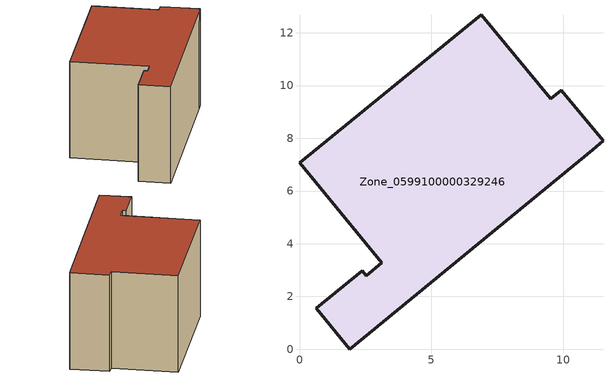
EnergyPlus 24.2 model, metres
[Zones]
Zone_0599100000329246
 floor ground (C_G): 11.12,7.56 1.91,0 0.64,1.55 2.38,2.98 2.54,2.79 3.12,3.27 0,7.07 6.9,12.68 9.53,9.49 9.93,9.82 11.51,7.91 z0
 wall outside (C_F): 1.91,0 11.12,7.56 11.51,7.91 9.93,9.82 9.53,9.49 6.9,12.68 0,7.07 3.12,3.27 2.54,2.79 2.38,2.98 0.64,1.55 1.91,0 z0:6.36
 roof outside (C_R): 9.53,9.49 6.9,12.68 0,7.07 3.12,3.27 2.54,2.79 2.38,2.98 0.64,1.55 1.91,0 11.12,7.56 11.51,7.91 9.93,9.82 z6.36
[BUILDING]
Pand.0599100000329246: North Axis=0; Terrain=City; Loads Convergence Tolerance Value=0.04; Temperature Convergence Tolerance Value=0.4; Solar Distribution=FullExterior; Maximum Number of Warmup Days=25; Minimum Number of Warmup Days=1
[Site:Location]
Rotterdam.The.Hague.AP_ZH_NLD Design_Conditions: Latitude=51.96; Longitude=4.45; Time Zone=1; Elevation=-4.5
[SITE:GROUNDTEMPERATURE:BUILDINGSURFACE]
18, 18, 18, 18, 18, 18, 18, 18, 18, 18, 18, 18
[MATERIAL] Thermal Absorptance=0.9; Solar Absorptance=0.7; Visible Absorptance=0.7
Name | Roughness | Thickness | Conductivity | Density | Specific Heat
G.TI.1946 | MediumSmooth | 0.15 | 1 | 540 | 1210
F.TI.1946 | Rough | 0.3 | 0.857143 | 1920 | 840
R.TI.1946 | MediumRough | 0.2 | 0.1 | 1500 | 1000
[CONSTRUCTION]
C_G: G.TI.1946
C_F: F.TI.1946
C_R: R.TI.1946
[ZONE]
Zone_0599100000329246: Type=1; Multiplier=1; Ceiling Height=Autocalculate; Volume=Autocalculate; Floor Area=autocalculate; Part of Total Floor Area=Yes
[ZONEINFILTRATION:DESIGNFLOWRATE]
Infil_Zone_0599100000329246: Zone or ZoneList or Space or SpaceList=Zone_0599100000329246; Schedule=AlwaysOn; Design Flow Rate Calculation Method=Flow/Area; Flow Rate per Floor Area=0.003; Constant Term Coefficient=1; Temperature Term Coefficient=0; Velocity Term Coefficient=0; Velocity Squared Term Coefficient=0
[HVACTEMPLATE:ZONE:IDEALLOADSAIRSYSTEM]
Zone_0599100000329246: Maximum Heating Supply Air Temperature=50; Minimum Cooling Supply Air Temperature=13; Maximum Heating Supply Air Humidity Ratio=0.0156; Minimum Cooling Supply Air Humidity Ratio=0.0077; Heating Limit=NoLimit; Cooling Limit=NoLimit; Dehumidification Control Type=ConstantSensibleHeatRatio; Cooling Sensible Heat Ratio=0.7; Dehumidification Setpoint=60; Humidification Control Type=None; Humidification Setpoint=30; Outdoor Air Method=None; Outdoor Air Flow Rate per Person=0.00944; Outdoor Air Flow Rate per Zone Floor Area=0; Outdoor Air Flow Rate per Zone=0; Demand Controlled Ventilation Type=None; Outdoor Air Economizer Type=NoEconomizer; Heat Recovery Type=None; Sensible Heat Recovery Effectiveness=0.7; Latent Heat Recovery Effectiveness=0.65
[ZONECONTROL:THERMOSTAT]
ThermostatControl_Zone_0599100000329246: Zone or ZoneList=Zone_0599100000329246; Control Type Schedule=DualSetpointControlType; Control 1=Thermostat_Zone_0599100000329246; Temperature Difference Between Cutout And Setpoint=0
[THERMOSTATSETPOINT:DUALSETPOINT]
Thermostat_Zone_0599100000329246: Heating Setpoint Temperature Schedule=HeatingSetpoint_Zone_0599100000329246; Cooling Setpoint Temperature Schedule=CoolingSetpoint_Zone_0599100000329246
[SCHEDULE:COMPACT]
HeatingSetpoint_Zone_0599100000329246: Through: 12/31, For: AllDays, Until: 24:00, 21
CoolingSetpoint_Zone_0599100000329246: Through: 12/31, For: AllDays, Until: 24:00, 24
DualSetpointControlType: Through: 12/31, For: AllDays, Until: 24:00, 4
AlwaysOn: Through: 12/31, For: AllDays, Until: 24:00, 1
